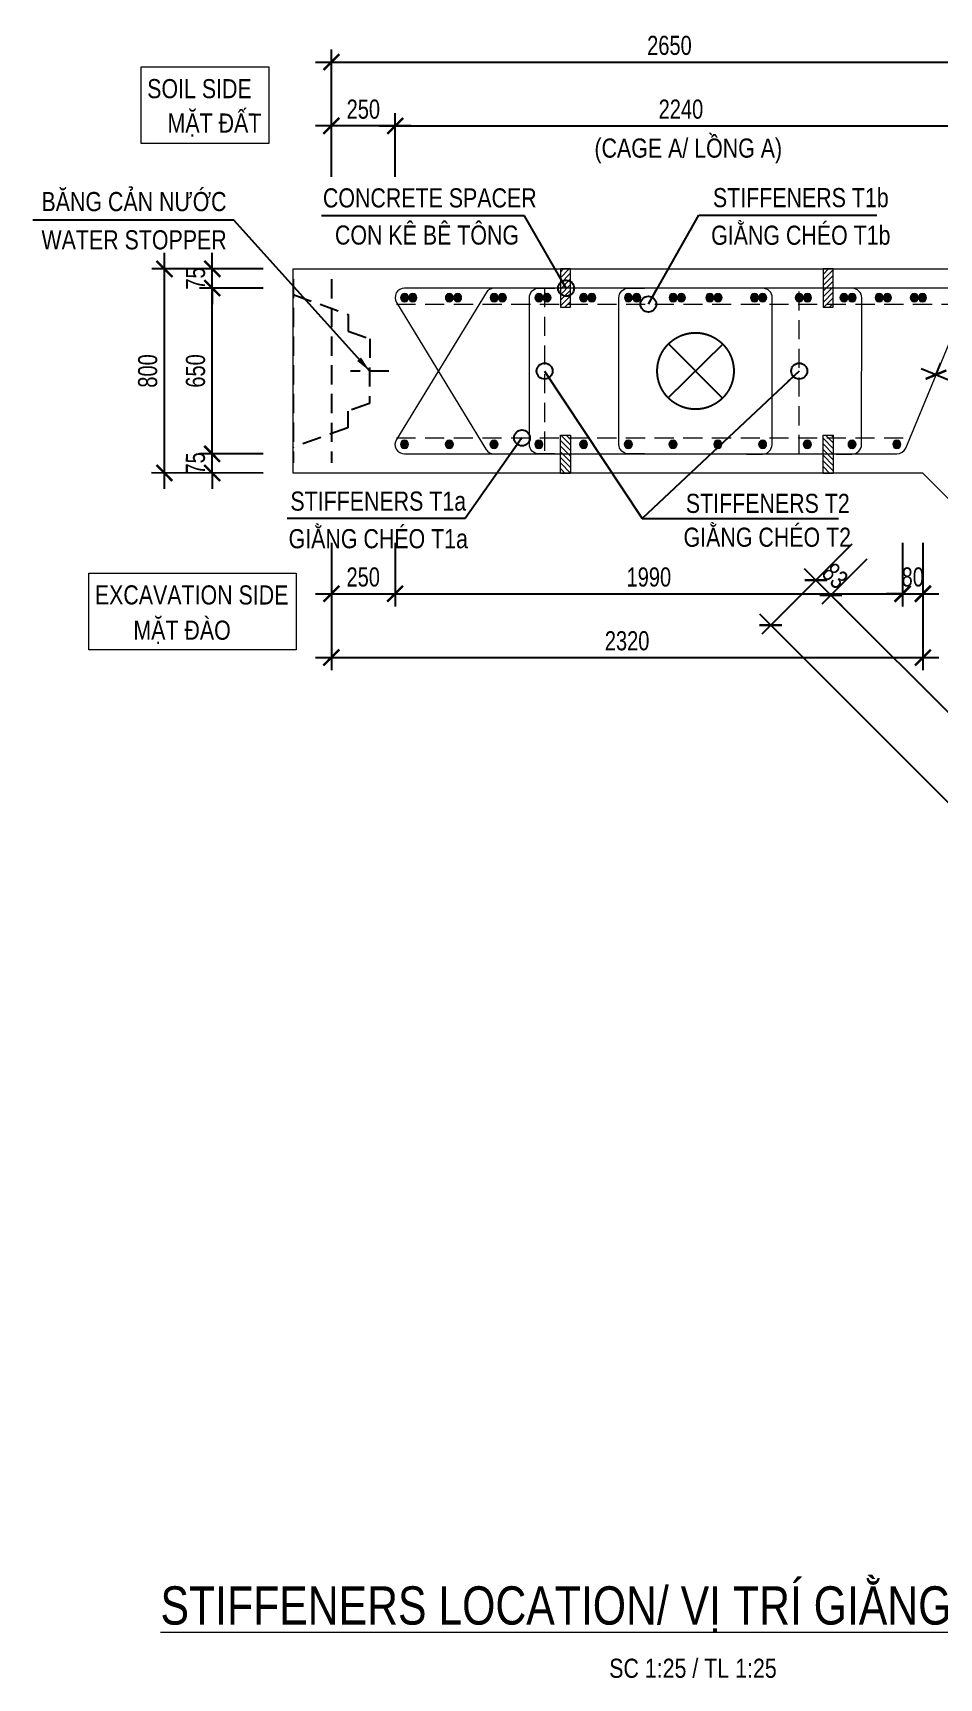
# Model space of a CAD drawing. Header units: millimetres. Extents: x 2611025 to 4139346, y -89870 to 101087.
# Drawn here: x 3285102 to 3299315, y -55774 to -29975 of the extents above; entities that cross this region are included whole.
import ezdxf
from ezdxf.enums import TextEntityAlignment as Align

# ---------------------------------------------------------------- set-up
doc = ezdxf.new("R2010")
doc.units = ezdxf.units.MM
doc.header["$LTSCALE"] = 1200
doc.header["$PDMODE"] = 35
doc.linetypes.add('CENTER', pattern=[2, 1.25, -0.25, 0.25, -0.25])
doc.linetypes.add('HIDDEN', pattern=[0.375, 0.25, -0.125])
for name, color, linetype, lineweight in [('5', 5, 'Continuous', 13), ('BOUND', 3, 'Continuous', 20), ('CWS', 8, 'HIDDEN', 9), ('ENOTE', 2, 'Continuous', 15), ('GRID', 74, 'CENTER', 15), ('LEADER', 8, 'Continuous', 9), ('MCT', 6, 'Continuous', 20), ('T2HI', 4, 'HIDDEN', 13), ('TEXTEN', 3, 'Continuous', 13), ('TEXTMA', 2, 'Continuous', 13), ('TEXTVN', 2, 'Continuous', 20), ('TIE', 4, 'Continuous', 13)]:
    doc.layers.add(name, color=color, linetype=linetype, lineweight=lineweight)
for name, color, linetype in [('CDC.02.DIM', 1, 'Continuous'), ('CDC.04.HIDDEN', 8, 'HIDDEN'), ('CDC.11.NOTE', 8, 'Continuous'), ('MIE', 5, 'HIDDEN')]:
    doc.layers.add(name, color=color, linetype=linetype)
doc.styles.add('DB_Arial', font='arial.ttf', dxfattribs={"width": 0.8})
doc.styles.add('SMTEXT', font='arial.ttf', dxfattribs={"width": 0.75})
doc.dimstyles.new('BSV1-100', dxfattribs={"dimtxt": 300, "dimasz": 250, "dimexe": 200, "dimexo": 0, "dimgap": 108, "dimtad": 1, "dimdec": 0, "dimdsep": 46, "dimtxsty": 'SMTEXT', "dimblk": 'ARCHTICK', "dimcen": 100, "dimdle": 250, "dimclrd": 256, "dimclre": 256, "dimclrt": 1, "dimadec": 0, "dimazin": 0, "dimtfac": 1, "dimtdec": 0, "dimtix": 1, "dimtmove": 2, "dimatfit": 3, "dimfxl": 720, "dimfxlon": 1, "dimtolj": 1, "dimtzin": 0, "dimarcsym": 0})
doc.dimstyles.new('BSV25', dxfattribs={"dimtxt": 300, "dimasz": 250, "dimexe": 200, "dimexo": 0, "dimgap": 108, "dimtad": 1, "dimdec": 0, "dimlfac": 0.25, "dimdsep": 46, "dimtxsty": 'SMTEXT', "dimblk": 'ARCHTICK', "dimcen": 100, "dimdle": 250, "dimclrd": 256, "dimclre": 256, "dimclrt": 2, "dimadec": 0, "dimazin": 0, "dimtfac": 1, "dimtdec": 0, "dimtix": 1, "dimtmove": 2, "dimatfit": 3, "dimfxl": 800, "dimfxlon": 1, "dimtolj": 1, "dimtzin": 0, "dimarcsym": 0})

# ---------------------------------------------------------------- blocks, each defined once
blk = doc.blocks.new('cws800')
at = {"layer": 'CDC.04.HIDDEN'}
for p, q in [((-600, 1440), (-600, -1440)), ((0, 1440), (0, -1440))]:
    blk.add_line(p, q, dxfattribs=at)
for points in [[(0, 1200), (-860, 888), (-860, 627), (-1200, 507), (-1200, -507), (-860, -627), (-860, -888), (0, -1200)], [(-1500, 0), (-900, 0)]]:
    blk.add_lwpolyline(points, dxfattribs=at)
blk = doc.blocks.new('mct1')
at = {"lineweight": 9}
h = blk.add_hatch(color=256, dxfattribs=at)
h.dxf.hatch_style = 1
h.paths.add_polyline_path([(-16, 0, 1), (16, 0, 1)])
blk.add_circle((0, 0), 16, dxfattribs=at)
blk = doc.blocks.new('_ArchTick')
at = {"color": 0, "linetype": 'ByBlock', "const_width": 0.15}
blk.add_lwpolyline([(-0.5, -0.5), (0.5, 0.5)], dxfattribs=at)
blk = doc.blocks.new('*D632')
at = {"layer": 'CDC.02.DIM', "lineweight": -2, "transparency": 16777216}
for p, q in [((3299036, -35239), (3300238, -35736)), ((3299267, -35334), (3299344, -35149)), ((3300007, -35640), (3300083, -35456))]:
    blk.add_line(p, q, dxfattribs=at)
at = {"layer": 'Defpoints', "color": 0, "transparency": 16777216}
for p in [(3299267, -35334), (3300007, -35640), (3300007, -35640)]:
    blk.add_point(p, dxfattribs=at)
at = {"layer": 'CDC.02.DIM', "lineweight": -2, "transparency": 16777216, "xscale": 250, "yscale": 250, "zscale": 250}
for p, rotation in [((3299267, -35334), 157.5000000000772), ((3300007, -35640), 337.5000000000773)]:
    blk.add_blockref('_ArchTick', p, dxfattribs=dict(at, rotation=rotation))
at = {"layer": 'CDC.02.DIM', "color": 2, "transparency": 16777216, "insert": (3299737, -35246), "char_height": 300, "attachment_point": 5, "rotation": 337.5, "style": 'SMTEXT'}
blk.add_mtext('\\A1;200', dxfattribs=at)
blk = doc.blocks.new('*D594')
at = {"layer": 'CDC.02.DIM', "lineweight": -2, "transparency": 16777216}
for p, q in [((3289535, -30433), (3300637, -30433)), ((3289785, -31233), (3289785, -30233)), ((3300387, -31233), (3300387, -30233))]:
    blk.add_line(p, q, dxfattribs=at)
at = {"layer": 'Defpoints', "color": 0, "transparency": 16777216}
for p in [(3300387, -30433), (3289785, -33677), (3300387, -33677)]:
    blk.add_point(p, dxfattribs=at)
at = {"layer": 'CDC.02.DIM', "lineweight": -2, "transparency": 16777216, "xscale": 250, "yscale": 250, "zscale": 250, "rotation": 180}
blk.add_blockref('_ArchTick', (3289785, -30433), dxfattribs=at)
at = {"layer": 'CDC.02.DIM', "lineweight": -2, "transparency": 16777216, "xscale": 250, "yscale": 250, "zscale": 250}
blk.add_blockref('_ArchTick', (3300387, -30433), dxfattribs=at)
at = {"layer": 'CDC.02.DIM', "color": 2, "transparency": 16777216, "insert": (3295086, -30172), "char_height": 300, "attachment_point": 5, "style": 'SMTEXT'}
blk.add_mtext('\\A1;2650', dxfattribs=at)
blk = doc.blocks.new('*D595')
at = {"layer": 'CDC.02.DIM', "lineweight": -2, "transparency": 16777216}
for p, q in [((3289783, -38970), (3289783, -39970)), ((3299061, -38970), (3299061, -39970)), ((3289533, -39770), (3299311, -39770))]:
    blk.add_line(p, q, dxfattribs=at)
at = {"layer": 'Defpoints', "color": 0, "transparency": 16777216}
for p in [(3289783, -36877), (3299061, -36877), (3299061, -39770)]:
    blk.add_point(p, dxfattribs=at)
at = {"layer": 'CDC.02.DIM', "lineweight": -2, "transparency": 16777216, "xscale": 250, "yscale": 250, "zscale": 250, "rotation": 180}
blk.add_blockref('_ArchTick', (3289783, -39770), dxfattribs=at)
at = {"layer": 'CDC.02.DIM', "lineweight": -2, "transparency": 16777216, "xscale": 250, "yscale": 250, "zscale": 250}
blk.add_blockref('_ArchTick', (3299061, -39770), dxfattribs=at)
at = {"layer": 'CDC.02.DIM', "color": 2, "transparency": 16777216, "insert": (3294422, -39509), "char_height": 300, "attachment_point": 5, "style": 'SMTEXT'}
blk.add_mtext('\\A1;2320', dxfattribs=at)
blk = doc.blocks.new('*D596')
at = {"layer": 'CDC.02.DIM', "lineweight": -2, "transparency": 16777216}
for p, q in [((3290783, -37970), (3290783, -38970)), ((3298742, -37970), (3298742, -38970)), ((3290533, -38770), (3298992, -38770))]:
    blk.add_line(p, q, dxfattribs=at)
at = {"layer": 'Defpoints', "color": 0, "transparency": 16777216}
for p in [(3290783, -36877), (3298742, -36877), (3298742, -38770)]:
    blk.add_point(p, dxfattribs=at)
at = {"layer": 'CDC.02.DIM', "lineweight": -2, "transparency": 16777216, "xscale": 250, "yscale": 250, "zscale": 250, "rotation": 180}
blk.add_blockref('_ArchTick', (3290783, -38770), dxfattribs=at)
at = {"layer": 'CDC.02.DIM', "lineweight": -2, "transparency": 16777216, "xscale": 250, "yscale": 250, "zscale": 250}
blk.add_blockref('_ArchTick', (3298742, -38770), dxfattribs=at)
at = {"layer": 'CDC.02.DIM', "color": 2, "transparency": 16777216, "insert": (3294763, -38509), "char_height": 300, "attachment_point": 5, "style": 'SMTEXT'}
blk.add_mtext('\\A1;1990', dxfattribs=at)
blk = doc.blocks.new('*D597')
at = {"layer": 'CDC.02.DIM', "lineweight": -2, "transparency": 16777216}
for p, q in [((3289784, -37970), (3289784, -38970)), ((3290783, -37970), (3290783, -38970)), ((3289534, -38770), (3291033, -38770))]:
    blk.add_line(p, q, dxfattribs=at)
at = {"layer": 'Defpoints', "color": 0, "transparency": 16777216}
for p in [(3289784, -36877), (3290783, -36877), (3290783, -38770)]:
    blk.add_point(p, dxfattribs=at)
at = {"layer": 'CDC.02.DIM', "lineweight": -2, "transparency": 16777216, "xscale": 250, "yscale": 250, "zscale": 250, "rotation": 180}
blk.add_blockref('_ArchTick', (3289784, -38770), dxfattribs=at)
at = {"layer": 'CDC.02.DIM', "lineweight": -2, "transparency": 16777216, "xscale": 250, "yscale": 250, "zscale": 250}
blk.add_blockref('_ArchTick', (3290783, -38770), dxfattribs=at)
at = {"layer": 'CDC.02.DIM', "color": 2, "transparency": 16777216, "insert": (3290283, -38509), "char_height": 300, "attachment_point": 5, "style": 'SMTEXT'}
blk.add_mtext('\\A1;250', dxfattribs=at)
blk = doc.blocks.new('*D598')
at = {"layer": 'CDC.02.DIM', "lineweight": -2, "transparency": 16777216}
for p, q in [((3298742, -37970), (3298742, -38970)), ((3299061, -37970), (3299061, -38970)), ((3298742, -38770), (3298492, -38770)), ((3298742, -38770), (3299061, -38770)), ((3299061, -38770), (3299311, -38770))]:
    blk.add_line(p, q, dxfattribs=at)
at = {"layer": 'Defpoints', "color": 0, "transparency": 16777216}
for p in [(3298742, -36877), (3299061, -36877), (3299061, -38770)]:
    blk.add_point(p, dxfattribs=at)
at = {"layer": 'CDC.02.DIM', "lineweight": -2, "transparency": 16777216, "xscale": 250, "yscale": 250, "zscale": 250}
blk.add_blockref('_ArchTick', (3298742, -38770), dxfattribs=at)
at = {"layer": 'CDC.02.DIM', "lineweight": -2, "transparency": 16777216, "xscale": 250, "yscale": 250, "zscale": 250, "rotation": 180}
blk.add_blockref('_ArchTick', (3299061, -38770), dxfattribs=at)
at = {"layer": 'CDC.02.DIM', "color": 2, "transparency": 16777216, "insert": (3298902, -38509), "char_height": 300, "attachment_point": 5, "style": 'SMTEXT'}
blk.add_mtext('\\A1;80', dxfattribs=at)
blk = doc.blocks.new('*D599')
at = {"layer": 'CDC.02.DIM', "lineweight": -2, "transparency": 16777216}
for p, q in [((3290535, -31433), (3299997, -31433)), ((3290785, -32233), (3290785, -31233)), ((3299747, -32233), (3299747, -31233))]:
    blk.add_line(p, q, dxfattribs=at)
at = {"layer": 'Defpoints', "color": 0, "transparency": 16777216}
for p in [(3299747, -31433), (3290785, -33677), (3299747, -33677)]:
    blk.add_point(p, dxfattribs=at)
at = {"layer": 'CDC.02.DIM', "lineweight": -2, "transparency": 16777216, "xscale": 250, "yscale": 250, "zscale": 250, "rotation": 180}
blk.add_blockref('_ArchTick', (3290785, -31433), dxfattribs=at)
at = {"layer": 'CDC.02.DIM', "lineweight": -2, "transparency": 16777216, "xscale": 250, "yscale": 250, "zscale": 250}
blk.add_blockref('_ArchTick', (3299747, -31433), dxfattribs=at)
at = {"layer": 'CDC.02.DIM', "color": 2, "transparency": 16777216, "insert": (3295266, -31172), "char_height": 300, "attachment_point": 5, "style": 'SMTEXT'}
blk.add_mtext('\\A1;2240', dxfattribs=at)
blk = doc.blocks.new('*D600')
at = {"layer": 'CDC.02.DIM', "lineweight": -2, "transparency": 16777216}
for p, q in [((3291035, -31433), (3289534, -31433)), ((3289784, -32233), (3289784, -31233)), ((3290785, -32233), (3290785, -31233))]:
    blk.add_line(p, q, dxfattribs=at)
at = {"layer": 'Defpoints', "color": 0, "transparency": 16777216}
for p in [(3289784, -31433), (3289784, -34676), (3290785, -34677)]:
    blk.add_point(p, dxfattribs=at)
at = {"layer": 'CDC.02.DIM', "lineweight": -2, "transparency": 16777216, "xscale": 250, "yscale": 250, "zscale": 250, "rotation": 180}
blk.add_blockref('_ArchTick', (3289784, -31433), dxfattribs=at)
at = {"layer": 'CDC.02.DIM', "lineweight": -2, "transparency": 16777216, "xscale": 250, "yscale": 250, "zscale": 250}
blk.add_blockref('_ArchTick', (3290785, -31433), dxfattribs=at)
at = {"layer": 'CDC.02.DIM', "color": 2, "transparency": 16777216, "insert": (3290285, -31172), "char_height": 300, "attachment_point": 5, "style": 'SMTEXT'}
blk.add_mtext('\\A1;250', dxfattribs=at)
blk = doc.blocks.new('*D606')
at = {"layer": 'CDC.02.DIM', "lineweight": -2, "transparency": 16777216}
for p, q in [((3297241, -38697), (3296534, -39405)), ((3296498, -39086), (3302983, -45572)), ((3303372, -44829), (3302665, -45536))]:
    blk.add_line(p, q, dxfattribs=at)
at = {"layer": 'Defpoints', "color": 0, "transparency": 16777216}
for p in [(3299061, -36877), (3305193, -43008), (3302807, -45395)]:
    blk.add_point(p, dxfattribs=at)
at = {"layer": 'CDC.02.DIM', "lineweight": -2, "transparency": 16777216, "xscale": 250, "yscale": 250, "zscale": 250}
for p, rotation in [((3296675, -39263), 135.0000000000034), ((3302807, -45395), 315.0000000000034)]:
    blk.add_blockref('_ArchTick', p, dxfattribs=dict(at, rotation=rotation))
at = {"layer": 'CDC.02.DIM', "color": 2, "transparency": 16777216, "insert": (3299926, -42144), "char_height": 300, "attachment_point": 5, "rotation": 315, "style": 'SMTEXT'}
blk.add_mtext('\\A1;2168', dxfattribs=at)
blk = doc.blocks.new('*D607')
at = {"layer": 'CDC.02.DIM', "lineweight": -2, "transparency": 16777216}
for p, q in [((3298182, -38225), (3297475, -38932)), ((3297440, -38614), (3303451, -44625)), ((3303840, -43882), (3303133, -44589))]:
    blk.add_line(p, q, dxfattribs=at)
at = {"layer": 'Defpoints', "color": 0, "transparency": 16777216}
for p in [(3299526, -36881), (3305184, -42538), (3303274, -44448)]:
    blk.add_point(p, dxfattribs=at)
at = {"layer": 'CDC.02.DIM', "lineweight": -2, "transparency": 16777216, "xscale": 250, "yscale": 250, "zscale": 250}
for p, rotation in [((3297617, -38791), 135.0000000000034), ((3303274, -44448), 315.0000000000034)]:
    blk.add_blockref('_ArchTick', p, dxfattribs=dict(at, rotation=rotation))
at = {"layer": 'CDC.02.DIM', "color": 2, "transparency": 16777216, "insert": (3300630, -41435), "char_height": 300, "attachment_point": 5, "rotation": 315, "style": 'SMTEXT'}
blk.add_mtext('\\A1;2000', dxfattribs=at)
blk = doc.blocks.new('*D609')
at = {"layer": 'CDC.02.DIM', "lineweight": -2, "transparency": 16777216}
for p, q in [((3297948, -37990), (3297241, -38697)), ((3297382, -38556), (3297205, -38379)), ((3298182, -38225), (3297475, -38932)), ((3297382, -38556), (3297617, -38791)), ((3297617, -38791), (3297793, -38967))]:
    blk.add_line(p, q, dxfattribs=at)
at = {"layer": 'Defpoints', "color": 0, "transparency": 16777216}
for p in [(3299061, -36877), (3299526, -36881), (3297617, -38791)]:
    blk.add_point(p, dxfattribs=at)
at = {"layer": 'CDC.02.DIM', "lineweight": -2, "transparency": 16777216, "xscale": 250, "yscale": 250, "zscale": 250}
for p, rotation in [((3297382, -38556), 315.0000000000034), ((3297617, -38791), 135.0000000000034)]:
    blk.add_blockref('_ArchTick', p, dxfattribs=dict(at, rotation=rotation))
at = {"layer": 'CDC.02.DIM', "color": 2, "transparency": 16777216, "insert": (3297684, -38489), "char_height": 300, "attachment_point": 5, "rotation": 315, "style": 'SMTEXT'}
blk.add_mtext('\\A1;83', dxfattribs=at)
blk = doc.blocks.new('*D618')
at = {"layer": 'CDC.02.DIM', "lineweight": -2, "transparency": 16777216}
for p, q in [((3287164, -37126), (3287166, -33426)), ((3287966, -33677), (3286966, -33676)), ((3287964, -36877), (3286964, -36876))]:
    blk.add_line(p, q, dxfattribs=at)
at = {"layer": 'Defpoints', "color": 0, "transparency": 16777216}
for p in [(3287166, -33676), (3289185, -33677), (3289183, -36877)]:
    blk.add_point(p, dxfattribs=at)
at = {"layer": 'CDC.02.DIM', "lineweight": -2, "transparency": 16777216, "xscale": 250, "yscale": 250, "zscale": 250}
for p, rotation in [((3287166, -33676), 89.96419014294348), ((3287164, -36876), 269.9641901429435)]:
    blk.add_blockref('_ArchTick', p, dxfattribs=dict(at, rotation=rotation))
at = {"layer": 'CDC.02.DIM', "color": 2, "transparency": 16777216, "insert": (3286904, -35276), "char_height": 300, "attachment_point": 5, "rotation": 89.9642, "style": 'SMTEXT'}
blk.add_mtext('\\A1;800', dxfattribs=at)
blk = doc.blocks.new('*D619')
at = {"layer": 'CDC.02.DIM', "lineweight": -2, "transparency": 16777216}
for p, q in [((3287914, -36576), (3287914, -36326)), ((3288714, -36577), (3287714, -36576)), ((3287914, -36876), (3287914, -36576)), ((3288714, -36877), (3287714, -36876)), ((3287914, -36876), (3287914, -37126))]:
    blk.add_line(p, q, dxfattribs=at)
at = {"layer": 'Defpoints', "color": 0, "transparency": 16777216}
for p in [(3287914, -36576), (3289183, -36577), (3289183, -36877)]:
    blk.add_point(p, dxfattribs=at)
at = {"layer": 'CDC.02.DIM', "lineweight": -2, "transparency": 16777216, "xscale": 250, "yscale": 250, "zscale": 250}
for p, rotation in [((3287914, -36576), 269.9641901429435), ((3287914, -36876), 89.96419014294348)]:
    blk.add_blockref('_ArchTick', p, dxfattribs=dict(at, rotation=rotation))
at = {"layer": 'CDC.02.DIM', "color": 2, "transparency": 16777216, "insert": (3287653, -36726), "char_height": 300, "attachment_point": 5, "rotation": 89.9642, "style": 'SMTEXT'}
blk.add_mtext('\\A1;75', dxfattribs=at)
blk = doc.blocks.new('*D620')
at = {"layer": 'CDC.02.DIM', "lineweight": -2, "transparency": 16777216}
for p, q in [((3287914, -36826), (3287916, -33726)), ((3288716, -33977), (3287716, -33976)), ((3288714, -36577), (3287714, -36576))]:
    blk.add_line(p, q, dxfattribs=at)
at = {"layer": 'Defpoints', "color": 0, "transparency": 16777216}
for p in [(3287916, -33976), (3289185, -33977), (3289183, -36577)]:
    blk.add_point(p, dxfattribs=at)
at = {"layer": 'CDC.02.DIM', "lineweight": -2, "transparency": 16777216, "xscale": 250, "yscale": 250, "zscale": 250}
for p, rotation in [((3287916, -33976), 89.96419014294348), ((3287914, -36576), 269.9641901429435)]:
    blk.add_blockref('_ArchTick', p, dxfattribs=dict(at, rotation=rotation))
at = {"layer": 'CDC.02.DIM', "color": 2, "transparency": 16777216, "insert": (3287654, -35276), "char_height": 300, "attachment_point": 5, "rotation": 89.9642, "style": 'SMTEXT'}
blk.add_mtext('\\A1;650', dxfattribs=at)
blk = doc.blocks.new('*D621')
at = {"layer": 'CDC.02.DIM', "lineweight": -2, "transparency": 16777216}
for p, q in [((3287916, -33676), (3287916, -33426)), ((3288716, -33677), (3287716, -33676)), ((3287916, -33976), (3287916, -33676)), ((3288716, -33977), (3287716, -33976)), ((3287916, -33976), (3287915, -34226))]:
    blk.add_line(p, q, dxfattribs=at)
at = {"layer": 'Defpoints', "color": 0, "transparency": 16777216}
for p in [(3287916, -33676), (3289185, -33677), (3289185, -33977)]:
    blk.add_point(p, dxfattribs=at)
at = {"layer": 'CDC.02.DIM', "lineweight": -2, "transparency": 16777216, "xscale": 250, "yscale": 250, "zscale": 250}
for p, rotation in [((3287916, -33676), 269.9641901429435), ((3287916, -33976), 89.96419014294348)]:
    blk.add_blockref('_ArchTick', p, dxfattribs=dict(at, rotation=rotation))
at = {"layer": 'CDC.02.DIM', "color": 2, "transparency": 16777216, "insert": (3287655, -33826), "char_height": 300, "attachment_point": 5, "rotation": 89.9642, "style": 'SMTEXT'}
blk.add_mtext('\\A1;75', dxfattribs=at)
blk = doc.blocks.new('tremie')
at = {"layer": 'MIE', "color": 74, "ltscale": 1000}
for p, q in [((424, -424), (-424, 424)), ((424, 424), (-424, -424))]:
    blk.add_line(p, q, dxfattribs=at)
at = {"layer": 'MIE', "ltscale": 500}
blk.add_circle((0, 0), 600, dxfattribs=at)
blk = doc.blocks.new('sp')
at = {"layer": '5', "lineweight": 20}
h = blk.add_hatch(dxfattribs=at)
h.set_pattern_fill('ANSI31', color=256, scale=500)
h.set_pattern_definition([(45, (0, 0), (-44.194, 44.194), [])])
h.paths.add_polyline_path([(80, 300), (-80, 300), (-80, -300), (80, -300)])
blk.add_lwpolyline([(-80, -300), (80, -300), (80, 300), (-80, 300)], close=True, dxfattribs=at)

msp = doc.modelspace()

# ---------------------------------------------------------------- linework, layer by layer
at = {"layer": 'BOUND'}
msp.add_lwpolyline([(3305853.2, -52983.4), (3305193, -43008.4), (3299061.5, -36876.8), (3289183.1, -36876.8), (3289185.1, -33676.8), (3300386.9, -33676.8), (3308306.5, -41596.4), (3309046.2, -52772)], close=True, dxfattribs=at)
at = {"layer": 'T2HI', "color": 1}
for p, q in [((3293128.4, -33976.8), (3293128.4, -36576.8)), ((3297121.4, -36579.1), (3297121.4, -33976.8)), ((3290805, -34228.3), (3299725.6, -34228.3)), ((3290803.1, -36326.3), (3298856.5, -36326.3))]:
    msp.add_line(p, q, dxfattribs=at)
at = {"layer": 'TEXTEN'}
msp.add_lwpolyline([(3286802.3, -31709.1), (3286802.3, -30509.1), (3288802.3, -30509.1), (3288802.3, -31709.1)], close=True, dxfattribs=at)
at = {"layer": 'TEXTEN', "elevation": 0}
msp.add_lwpolyline([(3285981.2, -39647.6), (3285981.2, -38447.6), (3289231.2, -38447.6), (3289231.2, -39647.6)], close=True, dxfattribs=at)
at = {"layer": 'TIE'}
for points in [[(3292987.4, -33976.8), (3292337, -33976.8, 0.2612456), (3292209, -34048.6), (3290803.1, -36348.6, 0.5857339), (3290931.1, -36576.8), (3298652.5, -36576.8, 0.3033467), (3298791.1, -36484.2), (3299743.8, -34184.2)], [(3299743.8, -34184.2, 0.5345111), (3299605.2, -33976.8), (3290933.1, -33976.8, 0.5853086), (3290805, -34204.9), (3292206.9, -36504.9, 0.261584), (3292335, -36576.8), (3292987.4, -36576.8)], [(3293288.9, -36576.8), (3293038.9, -36576.8, -0.4142136), (3292888.9, -36426.8), (3292888.9, -34126.8, -0.4142136), (3293038.9, -33976.8), (3293288.9, -33976.8)], [(3294692.8, -36576.8), (3294442.8, -36576.8, -0.4142136), (3294292.8, -36426.8), (3294292.8, -34126.8, -0.4142136), (3294442.8, -33976.8), (3294692.8, -33976.8)], [(3296294.4, -36578.8), (3296544.4, -36579.3, 0.4142136), (3296694.7, -36429.5), (3296698.7, -34129.5, 0.4142136), (3296548.9, -33979.3), (3296298.9, -33978.8)], [(3297698.3, -36578.8), (3297948.3, -36579.3, 0.4142136), (3298098.6, -36429.5), (3298102.6, -34129.5, 0.4142136), (3297952.8, -33979.3), (3297702.8, -33978.8)]]:
    msp.add_lwpolyline(points, format="xyb", dxfattribs=at)

# ---------------------------------------------------------------- block references
at = {"layer": 'CWS', "xscale": -1, "rotation": 359.9641901424777}
msp.add_blockref('cws800', (3289184.1, -35276.8), dxfattribs=at)
at = {"layer": 'ENOTE'}
for p in [(3293454.9, -33976.8), (3297574.5, -33976.8)]:
    msp.add_blockref('sp', p, dxfattribs=at)
at = {"layer": 'ENOTE', "xscale": -1, "rotation": 180}
for p in [(3293454.9, -36582.2), (3297574.5, -36582.2)]:
    msp.add_blockref('sp', p, dxfattribs=at)
at = {"layer": 'GRID', "rotation": 269.672406155841}
msp.add_blockref('tremie', (3295494.8, -35276.8), dxfattribs=at)
at = {"layer": 'MCT', "xscale": -4, "yscale": 4, "zscale": 4, "rotation": 180}
for p in [(3290933.1, -34126.8), (3291061.1, -34126.8), (3291635, -34126.8), (3291763, -34126.8), (3292337, -34126.8), (3292465, -34126.8), (3293038.9, -34126.8), (3293166.9, -34126.8), (3293740.9, -34126.8), (3293868.9, -34126.8), (3294442.8, -34126.8), (3294570.8, -34126.8), (3295144.8, -34126.8), (3295272.8, -34126.8), (3295718.7, -34126.8), (3295846.7, -34126.8), (3296420.7, -34126.8), (3296548.7, -34126.8), (3297122.6, -34126.8), (3297250.6, -34126.8), (3297824.6, -34126.8), (3297952.6, -34126.8), (3298375.5, -34126.8), (3298503.5, -34126.8), (3298926.3, -34126.8), (3299054.3, -34126.8), (3290931.1, -36426.8), (3291633, -36426.8), (3292335, -36426.8), (3293036.9, -36426.8), (3293738.9, -36426.8), (3294440.8, -36426.8), (3295142.8, -36426.8), (3295844.7, -36426.8), (3296546.7, -36426.8), (3297248.6, -36426.8), (3297950.6, -36426.8), (3298652.5, -36426.8)]:
    msp.add_blockref('mct1', p, dxfattribs=at)

# ---------------------------------------------------------------- texts
at = {"layer": 'TEXTMA', "style": 'DB_Arial', "width": 0.8}
for s, p in [('BĂNG CẢN NƯỚC', (3285236.7, -32769.6)), ('WATER STOPPER', (3285236.7, -33369.6))]:
    msp.add_text(s, height=300, rotation=360, dxfattribs=at).set_placement(p)
at = {"layer": 'TEXTVN', "style": 'DB_Arial', "width": 0.8}
msp.add_text('SOIL SIDE', height=300, rotation=359.96419, dxfattribs=at).set_placement((3288534.6, -30999.5, 0), align=Align.RIGHT)
for s, rotation, p in [('MẶT ĐẤT', 359.96419, (3287214.3, -31537.7)), ('(CAGE A/ LỒNG A)', 360, (3293909.6, -31930.8, 0)), ('EXCAVATION SIDE', 359.96419, (3286073.7, -38937)), ('MẶT ĐÀO', 359.96419, (3286677.9, -39490))]:
    msp.add_text(s, height=300, rotation=rotation, dxfattribs=at).set_placement(p)
at = {"layer": 'TEXTVN', "lineweight": 20, "style": 'DB_Arial', "width": 0.8}
for s, p in [(' CONCRETE SPACER', (3289557.8, -32712)), ('STIFFENERS T1b', (3295767.9, -32707.8)), ('CON KÊ BÊ TÔNG', (3289839.9, -33294.2, 0)), ('GIẰNG CHÉO T1b', (3295739.9, -33297.4)), ('STIFFENERS T1a', (3289140.7, -37467)), ('STIFFENERS T2', (3295343.3, -37502.4)), ('GIẰNG CHÉO T1a', (3289112.7, -38056.5)), ('GIẰNG CHÉO T2', (3295307.2, -38033.1))]:
    msp.add_text(s, height=300, dxfattribs=at).set_placement(p)
for s, height, p in [('%%USTIFFENERS LOCATION/ VỊ TRÍ GIẰNG TĂNG CỨNG', 600, (3295454.8, -54935.6)), ('SC 1:25 / TL 1:25', 300, (3295454.8, -55770.2))]:
    msp.add_text(s, height=height, dxfattribs=at).set_placement(p, align=Align.CENTER)

# ---------------------------------------------------------------- dimensions: what is measured, and where the dimension line sits
at = {"layer": 'CDC.02.DIM'}
for base, p1, p2, picture, middle in [((3300386.9, -30432.7), (3289785, -33676.8), (3300386.9, -33676.8), '*D594', (3295086, -30171.5)), ((3289784.5, -31432.7), (3290785, -34676.8), (3289784.5, -34676.2), '*D600', (3290284.7, -31171.5)), ((3299746.7, -31432.7), (3290785, -33676.8), (3299746.7, -33676.8), '*D599', (3295265.9, -31171.5)), ((3299061.5, -39770.1), (3289783.2, -36876.8), (3299061.5, -36876.8), '*D595', (3294422.3, -39508.8)), ((3290783.2, -38770.1), (3289783.8, -36876.8), (3290783.2, -36876.8), '*D597', (3290283.5, -38508.9)), ((3298741.9, -38770.1), (3290783.2, -36876.8), (3298741.9, -36876.8), '*D596', (3294762.5, -38508.9)), ((3299061.5, -38770.1), (3298741.9, -36876.8), (3299061.5, -36876.8), '*D598', (3298901.7, -38508.9))]:
    dim = msp.add_linear_dim(base=base, p1=p1, p2=p2, dimstyle='BSV25', dxfattribs=at)
    dim.commit()
    dim.dimension.update_dxf_attribs({"geometry": picture, "text_midpoint": middle})
for base, p1, p2, angle, picture, middle in [((3287165.7, -33676), (3289183.1, -36877.3), (3289185.1, -33677.3), 89.96419, '*D618', (3286903.6, -35275.9)), ((3287915.7, -33676), (3289184.9, -33976.8), (3289185.1, -33676.8), 89.96419, '*D621', (3287655.1, -33825.9)), ((3287915.6, -33976), (3289183.3, -36576.8), (3289184.9, -33976.8), 89.96419, '*D620', (3287653.6, -35275.9)), ((3287913.9, -36576.5), (3289183.1, -36876.8), (3289183.3, -36577.3), 89.96419, '*D619', (3287653.3, -36726.1)), ((3302806.7, -45394.7), (3299061.5, -36876.8), (3305193, -43008.4), 315, '*D606', (3299925.6, -42144.3)), ((3297616.7, -38790.5), (3299061.5, -36876.8), (3299525.9, -36881.3), 315, '*D609', (3297684.2, -38488.5)), ((3303274.1, -44447.9), (3299525.9, -36881.3), (3305184.3, -42537.7), 315, '*D607', (3300630.1, -41434.5))]:
    dim = msp.add_linear_dim(base=base, p1=p1, p2=p2, angle=angle, dimstyle='BSV25', dxfattribs=at)
    dim.commit()
    dim.dimension.update_dxf_attribs({"geometry": picture, "text_midpoint": middle})
dim = msp.add_aligned_dim(p1=(3299267.5, -35334.2), p2=(3300006.6, -35640.4), distance=0, dimstyle='BSV25', dxfattribs=at)
dim.commit()
dim.dimension.update_dxf_attribs({"geometry": '*D632', "text_midpoint": (3299737, -35246)})

# ---------------------------------------------------------------- leaders
at = {"layer": 'CDC.11.NOTE'}
msp.add_leader([(3290385.5, -35277.6), (3288255.7, -32909.9), (3285102.3, -32909.9)], dimstyle='BSV1-100', override={"dimgap": 108, "dimtad": 0}, dxfattribs=at)
at = {"layer": 'LEADER'}
for points in [[(3293465.5, -33979), (3292811.4, -32841.6), (3289628.8, -32841.6)], [(3294755.3, -34228.3), (3295545.6, -32831.9), (3298339, -32831.9)], [(3293128.4, -35278), (3294657.7, -37591.1), (3297738.8, -37591.1)], [(3297121.4, -35278), (3294657.7, -37591.1)], [(3292773.1, -36326.3), (3291881.6, -37591.1), (3289088.2, -37591.1)]]:
    msp.add_leader(points, dimstyle='BSV25', override={"dimldrblk": 'Origin'}, dxfattribs=at)

doc.saveas('drawing.dxf')
